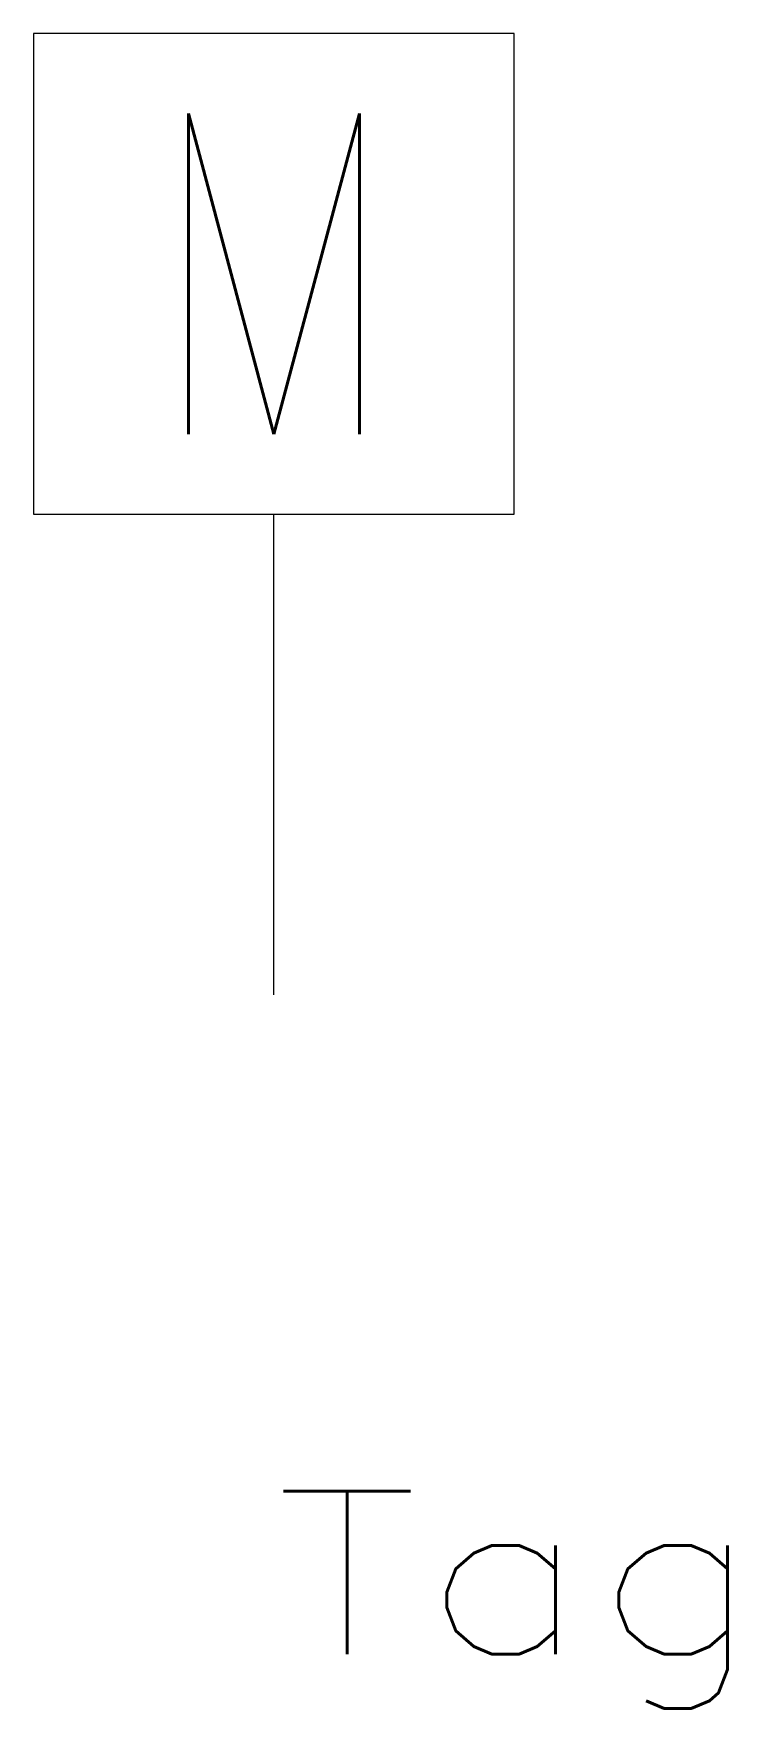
# Model space of a CAD drawing. Header units: inches. Extents: x -1.9 to 3.5, y -8.1 to 5.
import ezdxf
from ezdxf.enums import TextEntityAlignment as Align

# ---------------------------------------------------------------- set-up
doc = ezdxf.new("R2010")
doc.units = ezdxf.units.IN
doc.header["$MEASUREMENT"] = 0
doc.layers.get('0').update_dxf_attribs({"lineweight": 0})
doc.styles.add('STANDARD0', font='TXT.SHX')
doc.styles.add('STANDARD1', font='TXT.SHX')

msp = doc.modelspace()

# ---------------------------------------------------------------- linework, layer by layer
for p, q in [((1.875, 4.98), (-1.875, 4.98)), ((-1.875, 4.98), (-1.875, 1.23)), ((1.875, 1.23), (1.875, 4.98)), ((-1.875, 1.23), (1.875, 1.23)), ((0, -2.52), (0, 1.23))]:
    msp.add_line(p, q)

# ---------------------------------------------------------------- texts
at = {"linetype": 'Continuous', "style": 'STANDARD0', "width": 0.7}
msp.add_text('M', height=2.5, dxfattribs=at).set_placement((-1, 1.855), (1, 1.855), align=Align.FIT)
at = {"color": 7, "linetype": 'Continuous', "style": 'STANDARD1', "width": 1.166667}
msp.add_text('Tag', height=1.272, dxfattribs=at).set_placement((0.005, -7.665), (3.821, -7.665), align=Align.FIT)

doc.saveas('drawing.dxf')
